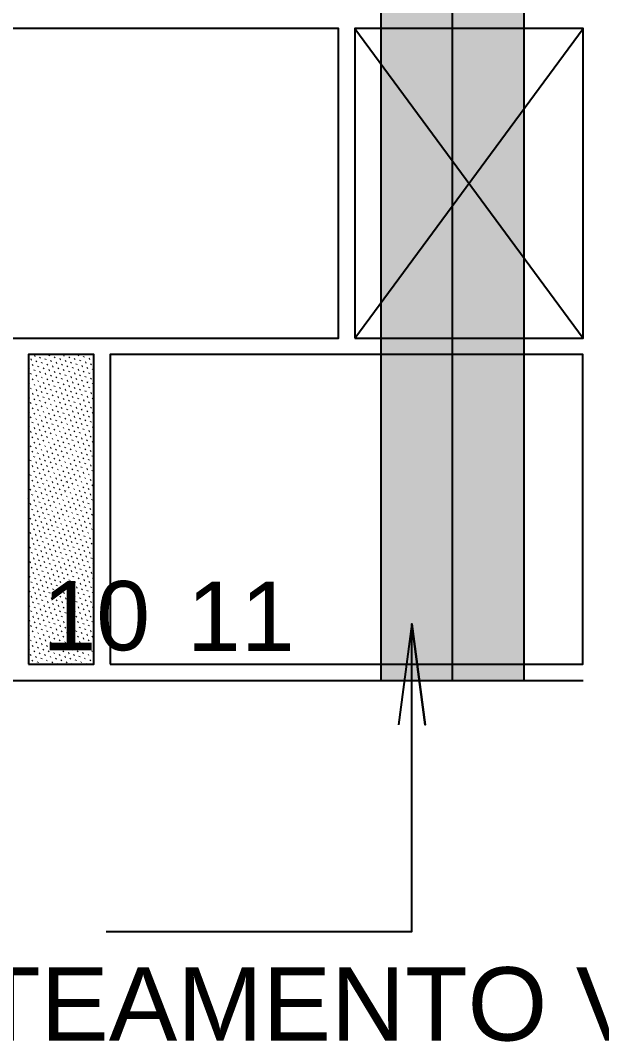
# Model space of a CAD drawing. Extents: x 0 to 119, y 0 to 84.
# Drawn here: x 76.272 to 77.697, y 62.246 to 64.752 of the extents above; entities that cross this region are included whole.
import ezdxf

# ---------------------------------------------------------------- set-up
doc = ezdxf.new("R2010")
doc.units = 0
doc.header["$MEASUREMENT"] = 0
for name, color, linetype in [('29', 9, 'CONTINUOUS'), ('32', 250, 'CONTINUOUS'), ('33', 56, 'CONTINUOUS'), ('4', 5, 'CONTINUOUS'), ('9', 8, 'CONTINUOUS')]:
    doc.layers.add(name, color=color, linetype=linetype)
doc.styles.add('TQS_ARIAL', font='arial.ttf')

msp = doc.modelspace()

# ---------------------------------------------------------------- linework, layer by layer
at = {"layer": '29', "color": 9, "linetype": 'Continuous'}
msp.add_lwpolyline([(77.15579, 74.332318), (77.15579, 63.132318), (77.50779, 63.132318), (77.50779, 74.332318), (77.15579, 74.332318)], dxfattribs=at)
for points in [[(77.15579, 74.332318), (77.15579, 63.132318), (77.50779, 63.132318)], [(77.15579, 74.332318), (77.50779, 63.132318), (77.50779, 74.332318)]]:
    msp.add_solid(points, dxfattribs=at)
at = {"layer": '32', "color": 250, "linetype": 'Continuous'}
msp.add_lwpolyline([(76.482511, 62.51607), (77.232315, 62.51607), (77.232315, 63.27138), (77.264947, 63.023519), (77.232315, 63.27138), (77.199684, 63.023519)], dxfattribs=at)
at = {"layer": '33', "color": 56, "linetype": 'Continuous'}
msp.add_line((67.091788, 63.132318), (77.651971, 63.132318), dxfattribs=at)
at = {"layer": '4', "color": 5, "linetype": 'Continuous'}
msp.add_line((77.33179, 63.132318), (77.33179, 69.532318), dxfattribs=at)
at = {"layer": '9', "color": 8, "linetype": 'Continuous'}
for p, q in [((77.09197, 64.732318), (77.65197, 63.972318)), ((77.09197, 63.972318), (77.65197, 64.732318)), ((76.29179, 63.91426), (76.29179, 63.91426)), ((76.297226, 63.919696), (76.29864, 63.92111)), ((76.306206, 63.928676), (76.30762, 63.93009)), ((76.310626, 63.915418), (76.31204, 63.916832)), ((76.319606, 63.924398), (76.32102, 63.925812)), ((76.324025, 63.91114), (76.32544, 63.912554)), ((76.333006, 63.92012), (76.33442, 63.921534)), ((76.341986, 63.9291), (76.3434, 63.930515)), ((76.346405, 63.915842), (76.347819, 63.917256)), ((76.355386, 63.924822), (76.3568, 63.926237)), ((76.359805, 63.911564), (76.361219, 63.912978)), ((76.368785, 63.920544), (76.370199, 63.921959)), ((76.377765, 63.929525), (76.37918, 63.930939)), ((76.382185, 63.916266), (76.383599, 63.917681)), ((76.391165, 63.925247), (76.392579, 63.926661)), ((76.395585, 63.911988), (76.396999, 63.913403)), ((76.404565, 63.920969), (76.405979, 63.922383)), ((76.413545, 63.929949), (76.414959, 63.931363)), ((76.417964, 63.916691), (76.419379, 63.918105)), ((76.426945, 63.925671), (76.428359, 63.927085)), ((76.431364, 63.912413), (76.432778, 63.913827)), ((76.440344, 63.921393), (76.441759, 63.922807)), ((76.449325, 63.930373), (76.450739, 63.931787)), ((76.29179, 63.896583), (76.29179, 63.896583)), ((76.292665, 63.897457), (76.294079, 63.898872)), ((76.301645, 63.906438), (76.30306, 63.907852)), ((76.306065, 63.893179), (76.307479, 63.894594)), ((76.315045, 63.90216), (76.316459, 63.903574)), ((76.319465, 63.888901), (76.320879, 63.890316)), ((76.328445, 63.897882), (76.329859, 63.899296)), ((76.337425, 63.906862), (76.338839, 63.908276)), ((76.341844, 63.893604), (76.343259, 63.895018)), ((76.350825, 63.902584), (76.352239, 63.903998)), ((76.355244, 63.889326), (76.356658, 63.89074)), ((76.364224, 63.898306), (76.365639, 63.89972)), ((76.373205, 63.907286), (76.374619, 63.9087)), ((76.377624, 63.894028), (76.379038, 63.895442)), ((76.386604, 63.903008), (76.388019, 63.904422)), ((76.391024, 63.88975), (76.392438, 63.891164)), ((76.400004, 63.89873), (76.401418, 63.900144)), ((76.408984, 63.90771), (76.410398, 63.909125)), ((76.413404, 63.894452), (76.414818, 63.895866)), ((76.422384, 63.903432), (76.423798, 63.904847)), ((76.426803, 63.890174), (76.428218, 63.891588)), ((76.435784, 63.899154), (76.437198, 63.900569)), ((76.440203, 63.885896), (76.441617, 63.88731)), ((76.442501, 63.888194), (76.442501, 63.888194)), ((76.444764, 63.908135), (76.446178, 63.909549)), ((76.447215, 63.910586), (76.447215, 63.910586)), ((76.449183, 63.894876), (76.450597, 63.896291)), ((76.29179, 63.878905), (76.29179, 63.878905)), ((76.292524, 63.861961), (76.293938, 63.863375)), ((76.297085, 63.884199), (76.298499, 63.885613)), ((76.301504, 63.870941), (76.302918, 63.872355)), ((76.310484, 63.879921), (76.311898, 63.881335)), ((76.314904, 63.866663), (76.316318, 63.868077)), ((76.323884, 63.875643), (76.325298, 63.877057)), ((76.328303, 63.862385), (76.329718, 63.863799)), ((76.332864, 63.884623), (76.334278, 63.886038)), ((76.337284, 63.871365), (76.338698, 63.872779)), ((76.346264, 63.880345), (76.347678, 63.88176)), ((76.350683, 63.867087), (76.352097, 63.868501)), ((76.359664, 63.876067), (76.361078, 63.877482)), ((76.364083, 63.862809), (76.365497, 63.864223)), ((76.368644, 63.885048), (76.370058, 63.886462)), ((76.373063, 63.871789), (76.374477, 63.873204)), ((76.382043, 63.88077), (76.383458, 63.882184)), ((76.386463, 63.867511), (76.387877, 63.868926)), ((76.395443, 63.876492), (76.396857, 63.877906)), ((76.399863, 63.863233), (76.401277, 63.864648)), ((76.404423, 63.885472), (76.405838, 63.886886)), ((76.408843, 63.872214), (76.410257, 63.873628)), ((76.417823, 63.881194), (76.419237, 63.882608)), ((76.422242, 63.867936), (76.423657, 63.86935)), ((76.431223, 63.876916), (76.432637, 63.87833)), ((76.435642, 63.863658), (76.437056, 63.865072)), ((76.437787, 63.865802), (76.437787, 63.865802)), ((76.444622, 63.872638), (76.446037, 63.874052)), ((76.29179, 63.861227), (76.29179, 63.861227)), ((76.29179, 63.84355), (76.29179, 63.84355)), ((76.296943, 63.848702), (76.298357, 63.850117)), ((76.305923, 63.857683), (76.307338, 63.859097)), ((76.310343, 63.844424), (76.311757, 63.845839)), ((76.319323, 63.853405), (76.320737, 63.854819)), ((76.323743, 63.840146), (76.325157, 63.841561)), ((76.332723, 63.849127), (76.334137, 63.850541)), ((76.337142, 63.835868), (76.338556, 63.837283)), ((76.341703, 63.858107), (76.343117, 63.859521)), ((76.346122, 63.844849), (76.347537, 63.846263)), ((76.355103, 63.853829), (76.356517, 63.855243)), ((76.359522, 63.840571), (76.360936, 63.841985)), ((76.368502, 63.849551), (76.369917, 63.850965)), ((76.372922, 63.836293), (76.374336, 63.837707)), ((76.377483, 63.858531), (76.378897, 63.859945)), ((76.381902, 63.845273), (76.383316, 63.846687)), ((76.390882, 63.854253), (76.392297, 63.855667)), ((76.395302, 63.840995), (76.396716, 63.842409)), ((76.404282, 63.849975), (76.405696, 63.851389)), ((76.408701, 63.836717), (76.410116, 63.838131)), ((76.413262, 63.858955), (76.414676, 63.86037)), ((76.417682, 63.845697), (76.419096, 63.847111)), ((76.426662, 63.854677), (76.428076, 63.856092)), ((76.431081, 63.841419), (76.432496, 63.842833)), ((76.433073, 63.843411), (76.433073, 63.843411)), ((76.440062, 63.850399), (76.441476, 63.851814)), ((76.444481, 63.837141), (76.445895, 63.838555)), ((76.449042, 63.85938), (76.450456, 63.860794)), ((76.29179, 63.825872), (76.29179, 63.825872)), ((76.292382, 63.826464), (76.293797, 63.827878)), ((76.296802, 63.813206), (76.298216, 63.81462)), ((76.301363, 63.835444), (76.302777, 63.836858)), ((76.305782, 63.822186), (76.307196, 63.8236)), ((76.314762, 63.831166), (76.316176, 63.83258)), ((76.319182, 63.817908), (76.320596, 63.819322)), ((76.328162, 63.826888), (76.329576, 63.828302)), ((76.332581, 63.81363), (76.333996, 63.815044)), ((76.341562, 63.82261), (76.342976, 63.824024)), ((76.350542, 63.83159), (76.351956, 63.833005)), ((76.354961, 63.818332), (76.356375, 63.819746)), ((76.363942, 63.827312), (76.365356, 63.828727)), ((76.368361, 63.814054), (76.369775, 63.815468)), ((76.377341, 63.823034), (76.378755, 63.824449)), ((76.386321, 63.832015), (76.387736, 63.833429)), ((76.390741, 63.818756), (76.392155, 63.820171)), ((76.399721, 63.827737), (76.401135, 63.829151)), ((76.404141, 63.814478), (76.405555, 63.815893)), ((76.413121, 63.823459), (76.414535, 63.824873)), ((76.422101, 63.832439), (76.423515, 63.833853)), ((76.42652, 63.819181), (76.427935, 63.820595)), ((76.428359, 63.821019), (76.428359, 63.821019)), ((76.435501, 63.828161), (76.436915, 63.829575)), ((76.43992, 63.814903), (76.441334, 63.816317)), ((76.4489, 63.823883), (76.450315, 63.825297)), ((76.29179, 63.808194), (76.29179, 63.808194)), ((76.29179, 63.790517), (76.29179, 63.790517)), ((76.292241, 63.790967), (76.293655, 63.792381)), ((76.301221, 63.799947), (76.302635, 63.801361)), ((76.305641, 63.786689), (76.307055, 63.788103)), ((76.310201, 63.808928), (76.311616, 63.810342)), ((76.314621, 63.795669), (76.316035, 63.797084)), ((76.323601, 63.80465), (76.325015, 63.806064)), ((76.328021, 63.791391), (76.329435, 63.792806)), ((76.337001, 63.800372), (76.338415, 63.801786)), ((76.34142, 63.787113), (76.342834, 63.788528)), ((76.345981, 63.809352), (76.347395, 63.810766)), ((76.3504, 63.796094), (76.351815, 63.797508)), ((76.359381, 63.805074), (76.360795, 63.806488)), ((76.3638, 63.791816), (76.365214, 63.79323)), ((76.37278, 63.800796), (76.374195, 63.80221)), ((76.3772, 63.787538), (76.378614, 63.788952)), ((76.381761, 63.809776), (76.383175, 63.81119)), ((76.38618, 63.796518), (76.387594, 63.797932)), ((76.39516, 63.805498), (76.396575, 63.806912)), ((76.39958, 63.79224), (76.400994, 63.793654)), ((76.40856, 63.80122), (76.409974, 63.802634)), ((76.412979, 63.787962), (76.414394, 63.789376)), ((76.41754, 63.8102), (76.418954, 63.811615)), ((76.42196, 63.796942), (76.423374, 63.798356)), ((76.423645, 63.798627), (76.423645, 63.798627)), ((76.43094, 63.805922), (76.432354, 63.807337)), ((76.435359, 63.792664), (76.436774, 63.794078)), ((76.44434, 63.801644), (76.445754, 63.803059)), ((76.448759, 63.788386), (76.450173, 63.7898)), ((76.29179, 63.772839), (76.29179, 63.772839)), ((76.29666, 63.777709), (76.298075, 63.779123)), ((76.30108, 63.764451), (76.302494, 63.765865)), ((76.31006, 63.773431), (76.311474, 63.774845)), ((76.31904, 63.782411), (76.320454, 63.783825)), ((76.32346, 63.769153), (76.324874, 63.770567)), ((76.33244, 63.778133), (76.333854, 63.779547)), ((76.336859, 63.764875), (76.338274, 63.766289)), ((76.34584, 63.773855), (76.347254, 63.775269)), ((76.350259, 63.760597), (76.351673, 63.762011)), ((76.35482, 63.782835), (76.356234, 63.78425)), ((76.359239, 63.769577), (76.360653, 63.770991)), ((76.36822, 63.778557), (76.369634, 63.779972)), ((76.372639, 63.765299), (76.374053, 63.766713)), ((76.381619, 63.774279), (76.383033, 63.775694)), ((76.386039, 63.761021), (76.387453, 63.762435)), ((76.390599, 63.78326), (76.392014, 63.784674)), ((76.395019, 63.770001), (76.396433, 63.771416)), ((76.403999, 63.778982), (76.405413, 63.780396)), ((76.408419, 63.765723), (76.409833, 63.767138)), ((76.417399, 63.774704), (76.418813, 63.776118)), ((76.418931, 63.776236), (76.418931, 63.776236)), ((76.421818, 63.761445), (76.423232, 63.76286)), ((76.426379, 63.783684), (76.427793, 63.785098)), ((76.430798, 63.770426), (76.432213, 63.77184)), ((76.439779, 63.779406), (76.441193, 63.78082)), ((76.444198, 63.766148), (76.445612, 63.767562)), ((76.29179, 63.755161), (76.29179, 63.755161)), ((76.29179, 63.737484), (76.29179, 63.737484)), ((76.292099, 63.75547), (76.293514, 63.756884)), ((76.296519, 63.742212), (76.297933, 63.743626)), ((76.305499, 63.751192), (76.306913, 63.752606)), ((76.309919, 63.737934), (76.311333, 63.739348)), ((76.314479, 63.760173), (76.315894, 63.761587)), ((76.318899, 63.746914), (76.320313, 63.748328)), ((76.327879, 63.755895), (76.329293, 63.757309)), ((76.332299, 63.742636), (76.333713, 63.74405)), ((76.341279, 63.751617), (76.342693, 63.753031)), ((76.345698, 63.738358), (76.347112, 63.739772)), ((76.354678, 63.747339), (76.356093, 63.748753)), ((76.363659, 63.756319), (76.365073, 63.757733)), ((76.368078, 63.743061), (76.369492, 63.744475)), ((76.377058, 63.752041), (76.378473, 63.753455)), ((76.381478, 63.738783), (76.382892, 63.740197)), ((76.390458, 63.747763), (76.391872, 63.749177)), ((76.399438, 63.756743), (76.400853, 63.758157)), ((76.403858, 63.743485), (76.405272, 63.744899)), ((76.412838, 63.752465), (76.414217, 63.753844)), ((76.414217, 63.753844), (76.414252, 63.753879)), ((76.417257, 63.739207), (76.418672, 63.740621)), ((76.426238, 63.748187), (76.427652, 63.749601)), ((76.435218, 63.757167), (76.436632, 63.758582)), ((76.439637, 63.743909), (76.441052, 63.745323)), ((76.448618, 63.752889), (76.450032, 63.754304)), ((76.29179, 63.719806), (76.29179, 63.719806)), ((76.291958, 63.719974), (76.293372, 63.721388)), ((76.300938, 63.728954), (76.302353, 63.730368)), ((76.305358, 63.715696), (76.306772, 63.71711)), ((76.314338, 63.724676), (76.315752, 63.72609)), ((76.318757, 63.711418), (76.320172, 63.712832)), ((76.323318, 63.733656), (76.324732, 63.73507)), ((76.327738, 63.720398), (76.329152, 63.721812)), ((76.336718, 63.729378), (76.338132, 63.730792)), ((76.341137, 63.71612), (76.342552, 63.717534)), ((76.350118, 63.7251), (76.351532, 63.726514)), ((76.354537, 63.711842), (76.355951, 63.713256)), ((76.359098, 63.73408), (76.360512, 63.735495)), ((76.363517, 63.720822), (76.364931, 63.722236)), ((76.372498, 63.729802), (76.373912, 63.731217)), ((76.376917, 63.716544), (76.378331, 63.717958)), ((76.385897, 63.725524), (76.387311, 63.726939)), ((76.390317, 63.712266), (76.391731, 63.71368)), ((76.394877, 63.734505), (76.396292, 63.735919)), ((76.399297, 63.721246), (76.400711, 63.722661)), ((76.408277, 63.730227), (76.409503, 63.731452)), ((76.409503, 63.731452), (76.409691, 63.731641)), ((76.412697, 63.716968), (76.414111, 63.718383)), ((76.421677, 63.725949), (76.423091, 63.727363)), ((76.426096, 63.71269), (76.42751, 63.714105)), ((76.430657, 63.734929), (76.432071, 63.736343)), ((76.435076, 63.721671), (76.436491, 63.723085)), ((76.444057, 63.730651), (76.445471, 63.732065)), ((76.448476, 63.717393), (76.44989, 63.718807)), ((76.29179, 63.702128), (76.29179, 63.702128)), ((76.296377, 63.706715), (76.297792, 63.708129)), ((76.300797, 63.693457), (76.302211, 63.694871)), ((76.309777, 63.702437), (76.311191, 63.703851)), ((76.314197, 63.689179), (76.315611, 63.690593)), ((76.323177, 63.698159), (76.324591, 63.699573)), ((76.332157, 63.70714), (76.333571, 63.708554)), ((76.336576, 63.693881), (76.337991, 63.695295)), ((76.345557, 63.702862), (76.346971, 63.704276)), ((76.349976, 63.689603), (76.35139, 63.691017)), ((76.358956, 63.698584), (76.360371, 63.699998)), ((76.363376, 63.685325), (76.36479, 63.686739)), ((76.367937, 63.707564), (76.369351, 63.708978)), ((76.372356, 63.694306), (76.37377, 63.69572)), ((76.381336, 63.703286), (76.382751, 63.7047)), ((76.385756, 63.690028), (76.38717, 63.691442)), ((76.394736, 63.699008), (76.39615, 63.700422)), ((76.399155, 63.68575), (76.400075, 63.686669)), ((76.400075, 63.686669), (76.40057, 63.687164)), ((76.403716, 63.707988), (76.404789, 63.70906)), ((76.404789, 63.70906), (76.405131, 63.709402)), ((76.408136, 63.69473), (76.40955, 63.696144)), ((76.417116, 63.70371), (76.41853, 63.705124)), ((76.421535, 63.690452), (76.42295, 63.691866)), ((76.430516, 63.699432), (76.43193, 63.700846)), ((76.434935, 63.686174), (76.436349, 63.687588)), ((76.439496, 63.708412), (76.44091, 63.709827)), ((76.443915, 63.695154), (76.44533, 63.696568)), ((76.29179, 63.684451), (76.29179, 63.684451)), ((76.29179, 63.666773), (76.29179, 63.666773)), ((76.291817, 63.684477), (76.293231, 63.685891)), ((76.296236, 63.671218), (76.29765, 63.672633)), ((76.305216, 63.680199), (76.306631, 63.681613)), ((76.309636, 63.66694), (76.31105, 63.668355)), ((76.318616, 63.675921), (76.32003, 63.677335)), ((76.323035, 63.662663), (76.32445, 63.664077)), ((76.327596, 63.684901), (76.32901, 63.686315)), ((76.332016, 63.671643), (76.33343, 63.673057)), ((76.340996, 63.680623), (76.34241, 63.682037)), ((76.345415, 63.667365), (76.34683, 63.668779)), ((76.354396, 63.676345), (76.35581, 63.677759)), ((76.358815, 63.663087), (76.360229, 63.664501)), ((76.367795, 63.672067), (76.369209, 63.673481)), ((76.376776, 63.681047), (76.37819, 63.682461)), ((76.381195, 63.667789), (76.382609, 63.669203)), ((76.390175, 63.676769), (76.391589, 63.678183)), ((76.394595, 63.663511), (76.395361, 63.664277)), ((76.395361, 63.664277), (76.396009, 63.664925)), ((76.403575, 63.672491), (76.404989, 63.673906)), ((76.412555, 63.681472), (76.413969, 63.682886)), ((76.416975, 63.668213), (76.418389, 63.669628)), ((76.425955, 63.677194), (76.427369, 63.678608)), ((76.430374, 63.663935), (76.431788, 63.66535)), ((76.439354, 63.672916), (76.440769, 63.67433)), ((76.448335, 63.681896), (76.449749, 63.68331)), ((76.29179, 63.649095), (76.293089, 63.650394)), ((76.296095, 63.635722), (76.297509, 63.637136)), ((76.300655, 63.65796), (76.30207, 63.659374)), ((76.305075, 63.644702), (76.306489, 63.646116)), ((76.314055, 63.653682), (76.315469, 63.655096)), ((76.318475, 63.640424), (76.319889, 63.641838)), ((76.327455, 63.649404), (76.328869, 63.650818)), ((76.331874, 63.636146), (76.333288, 63.63756)), ((76.336435, 63.658385), (76.337849, 63.659799)), ((76.340854, 63.645126), (76.342269, 63.64654)), ((76.349835, 63.654107), (76.351249, 63.655521)), ((76.354254, 63.640848), (76.355668, 63.642262)), ((76.363234, 63.649829), (76.364649, 63.651243)), ((76.367654, 63.63657), (76.369068, 63.637984)), ((76.372215, 63.658809), (76.373629, 63.660223)), ((76.376634, 63.645551), (76.378048, 63.646965)), ((76.385614, 63.654531), (76.387029, 63.655945)), ((76.390034, 63.641273), (76.390647, 63.641885)), ((76.390647, 63.641885), (76.391448, 63.642687)), ((76.399014, 63.650253), (76.400428, 63.651667)), ((76.403433, 63.636995), (76.404848, 63.638409)), ((76.407994, 63.659233), (76.409408, 63.660647)), ((76.412414, 63.645975), (76.413828, 63.647389)), ((76.421394, 63.654955), (76.422808, 63.656369)), ((76.425813, 63.641697), (76.427228, 63.643111)), ((76.434794, 63.650677), (76.436208, 63.652091)), ((76.439213, 63.637419), (76.440627, 63.638833)), ((76.443774, 63.659657), (76.445188, 63.661072)), ((76.448193, 63.646399), (76.449608, 63.647813)), ((76.29179, 63.631418), (76.29179, 63.631418)), ((76.29179, 63.61374), (76.292948, 63.614897)), ((76.300514, 63.622463), (76.301928, 63.623878)), ((76.309494, 63.631444), (76.310909, 63.632858)), ((76.313914, 63.618185), (76.315328, 63.6196)), ((76.322894, 63.627166), (76.324308, 63.62858)), ((76.327313, 63.613907), (76.328728, 63.615322)), ((76.336294, 63.622888), (76.337708, 63.624302)), ((76.345274, 63.631868), (76.346688, 63.633282)), ((76.349693, 63.61861), (76.351108, 63.620024)), ((76.358674, 63.62759), (76.360088, 63.629004)), ((76.363093, 63.614332), (76.364507, 63.615746)), ((76.372073, 63.623312), (76.373487, 63.624726)), ((76.376493, 63.610054), (76.377907, 63.611468)), ((76.381054, 63.632292), (76.382468, 63.633706)), ((76.385473, 63.619034), (76.385933, 63.619494)), ((76.385933, 63.619494), (76.386887, 63.620448)), ((76.394453, 63.628014), (76.395867, 63.629428)), ((76.398873, 63.614756), (76.400287, 63.61617)), ((76.407853, 63.623736), (76.409267, 63.62515)), ((76.412272, 63.610478), (76.413686, 63.611892)), ((76.416833, 63.632717), (76.418247, 63.634131)), ((76.421253, 63.619458), (76.422667, 63.620872)), ((76.430233, 63.628439), (76.431647, 63.629853)), ((76.434652, 63.61518), (76.436066, 63.616594)), ((76.443632, 63.624161), (76.445047, 63.625575)), ((76.44791, 63.610761), (76.449325, 63.612175)), ((76.29179, 63.596062), (76.29179, 63.596062)), ((76.295953, 63.600225), (76.297367, 63.601639)), ((76.300373, 63.586967), (76.301787, 63.588381)), ((76.304933, 63.609205), (76.306348, 63.610619)), ((76.309353, 63.595947), (76.310767, 63.597361)), ((76.318333, 63.604927), (76.319747, 63.606341)), ((76.322753, 63.591669), (76.324167, 63.593083)), ((76.331733, 63.600649), (76.333147, 63.602063)), ((76.336152, 63.587391), (76.337566, 63.588805)), ((76.340713, 63.609629), (76.342127, 63.611044)), ((76.345132, 63.596371), (76.346547, 63.597785)), ((76.354113, 63.605351), (76.355527, 63.606766)), ((76.358532, 63.592093), (76.359946, 63.593507)), ((76.367512, 63.601074), (76.368927, 63.602488)), ((76.371932, 63.587815), (76.373346, 63.589229)), ((76.380912, 63.596796), (76.381219, 63.597102)), ((76.381219, 63.597102), (76.382326, 63.59821)), ((76.389892, 63.605776), (76.391307, 63.60719)), ((76.394312, 63.592518), (76.395726, 63.593932)), ((76.403292, 63.601498), (76.404706, 63.602912)), ((76.407711, 63.58824), (76.409126, 63.589654)), ((76.416692, 63.59722), (76.418106, 63.598634)), ((76.425672, 63.6062), (76.427086, 63.607614)), ((76.42995, 63.5928), (76.431364, 63.594215)), ((76.43893, 63.601781), (76.440344, 63.603195)), ((76.443208, 63.588381), (76.444622, 63.589795)), ((76.29179, 63.578385), (76.292807, 63.579401)), ((76.295812, 63.564728), (76.297226, 63.566142)), ((76.304792, 63.573708), (76.306206, 63.575123)), ((76.309211, 63.56045), (76.310626, 63.561864)), ((76.313772, 63.582689), (76.315187, 63.584103)), ((76.318192, 63.56943), (76.319606, 63.570845)), ((76.327172, 63.578411), (76.328586, 63.579825)), ((76.331591, 63.565152), (76.333006, 63.566567)), ((76.340572, 63.574133), (76.341986, 63.575547)), ((76.344991, 63.560874), (76.346405, 63.562289)), ((76.349552, 63.583113), (76.350966, 63.584527)), ((76.353971, 63.569855), (76.355386, 63.571269)), ((76.362952, 63.578835), (76.364366, 63.580249)), ((76.367371, 63.565577), (76.368785, 63.566991)), ((76.376351, 63.574557), (76.376504, 63.57471)), ((76.376504, 63.57471), (76.377765, 63.575971)), ((76.380771, 63.561299), (76.382185, 63.562713)), ((76.385332, 63.583537), (76.386746, 63.584951)), ((76.389751, 63.570279), (76.391165, 63.571693)), ((76.398731, 63.579259), (76.400145, 63.580673)), ((76.403009, 63.56586), (76.404423, 63.567274)), ((76.411989, 63.57484), (76.413404, 63.576254)), ((76.416267, 63.56144), (76.417682, 63.562854)), ((76.42097, 63.58382), (76.422384, 63.585234)), ((76.425248, 63.57042), (76.426662, 63.571835)), ((76.434228, 63.579401), (76.435642, 63.580815)), ((76.438506, 63.566001), (76.43992, 63.567415)), ((76.447486, 63.574981), (76.4489, 63.576395)), ((76.451764, 63.561582), (76.45179, 63.561608)), ((76.29179, 63.560707), (76.29179, 63.560707)), ((76.29179, 63.543029), (76.292665, 63.543904)), ((76.300231, 63.55147), (76.301645, 63.552884)), ((76.304651, 63.538212), (76.306065, 63.539626)), ((76.313631, 63.547192), (76.315045, 63.548606)), ((76.322611, 63.556172), (76.324025, 63.557586)), ((76.327031, 63.542914), (76.328445, 63.544328)), ((76.336011, 63.551894), (76.337425, 63.553308)), ((76.34043, 63.538636), (76.341844, 63.54005)), ((76.34941, 63.547616), (76.350825, 63.54903)), ((76.358391, 63.556596), (76.359805, 63.558011)), ((76.36281, 63.543338), (76.364224, 63.544752)), ((76.37179, 63.552318), (76.373205, 63.553733)), ((76.37179, 63.552318), (76.37179, 63.552318)), ((76.376068, 63.538919), (76.377483, 63.540333)), ((76.385049, 63.547899), (76.386463, 63.549313)), ((76.394029, 63.556879), (76.395443, 63.558294)), ((76.398307, 63.54348), (76.399721, 63.544894)), ((76.407287, 63.55246), (76.408701, 63.553874)), ((76.411565, 63.53906), (76.412979, 63.540474)), ((76.420545, 63.54804), (76.42196, 63.549455)), ((76.429526, 63.557021), (76.43094, 63.558435)), ((76.433804, 63.543621), (76.435218, 63.545035)), ((76.442784, 63.552601), (76.444198, 63.554016)), ((76.447062, 63.539202), (76.448476, 63.540616)), ((76.29179, 63.525351), (76.29179, 63.525351)), ((76.29567, 63.529231), (76.297085, 63.530646)), ((76.30009, 63.515973), (76.301504, 63.517387)), ((76.30907, 63.524953), (76.310484, 63.526368)), ((76.313489, 63.511695), (76.314904, 63.513109)), ((76.31805, 63.533934), (76.319465, 63.535348)), ((76.32247, 63.520675), (76.323884, 63.52209)), ((76.33145, 63.529656), (76.332864, 63.53107)), ((76.335869, 63.516397), (76.337284, 63.517812)), ((76.34485, 63.525378), (76.346264, 63.526792)), ((76.349128, 63.511978), (76.350542, 63.513392)), ((76.35383, 63.534358), (76.355244, 63.535772)), ((76.358108, 63.520958), (76.359522, 63.522373)), ((76.367076, 63.529927), (76.367076, 63.529927)), ((76.367088, 63.529939), (76.368502, 63.531353)), ((76.371366, 63.516539), (76.37278, 63.517953)), ((76.380346, 63.525519), (76.381761, 63.526933)), ((76.384624, 63.512119), (76.386039, 63.513534)), ((76.389327, 63.534499), (76.390741, 63.535914)), ((76.393605, 63.5211), (76.395019, 63.522514)), ((76.402585, 63.53008), (76.403999, 63.531494)), ((76.406863, 63.51668), (76.408277, 63.518095)), ((76.415843, 63.525661), (76.417257, 63.527075)), ((76.420121, 63.512261), (76.421535, 63.513675)), ((76.424823, 63.534641), (76.426238, 63.536055)), ((76.429101, 63.521241), (76.430516, 63.522655)), ((76.438082, 63.530221), (76.439496, 63.531636)), ((76.44236, 63.516822), (76.443774, 63.518236)), ((76.45134, 63.525802), (76.45179, 63.526252)), ((76.29179, 63.507674), (76.292524, 63.508407)), ((76.29179, 63.489996), (76.29179, 63.489996)), ((76.295529, 63.493735), (76.296943, 63.495149)), ((76.304509, 63.502715), (76.305923, 63.504129)), ((76.308929, 63.489457), (76.310343, 63.490871)), ((76.317909, 63.498437), (76.319323, 63.499851)), ((76.322187, 63.485037), (76.323601, 63.486451)), ((76.326889, 63.507417), (76.328303, 63.508831)), ((76.331167, 63.494018), (76.332581, 63.495432)), ((76.340147, 63.502998), (76.341562, 63.504412)), ((76.344425, 63.489598), (76.34584, 63.491012)), ((76.353406, 63.498578), (76.35482, 63.499993)), ((76.357684, 63.485179), (76.359098, 63.486593)), ((76.362362, 63.507535), (76.362362, 63.507535)), ((76.362386, 63.507559), (76.3638, 63.508973)), ((76.366664, 63.494159), (76.368078, 63.495573)), ((76.375644, 63.503139), (76.377058, 63.504553)), ((76.379922, 63.48974), (76.381336, 63.491154)), ((76.388902, 63.49872), (76.390317, 63.500134)), ((76.39318, 63.48532), (76.394595, 63.486734)), ((76.397883, 63.5077), (76.399297, 63.509114)), ((76.402161, 63.4943), (76.403575, 63.495715)), ((76.411141, 63.503281), (76.412555, 63.504695)), ((76.415419, 63.489881), (76.416833, 63.491295)), ((76.424399, 63.498861), (76.425813, 63.500275)), ((76.428677, 63.485462), (76.430091, 63.486876)), ((76.433379, 63.507841), (76.434794, 63.509256)), ((76.437657, 63.494442), (76.439072, 63.495856)), ((76.446638, 63.503422), (76.448052, 63.504836)), ((76.450916, 63.490022), (76.45179, 63.490897)), ((76.29179, 63.472318), (76.292382, 63.47291)), ((76.299948, 63.480476), (76.301363, 63.481891)), ((76.304226, 63.467077), (76.305641, 63.468491)), ((76.313207, 63.476057), (76.314621, 63.477471)), ((76.317485, 63.462657), (76.318899, 63.464072)), ((76.326465, 63.471638), (76.327879, 63.473052)), ((76.335445, 63.480618), (76.336859, 63.482032)), ((76.339723, 63.467218), (76.341137, 63.468632)), ((76.348703, 63.476198), (76.350118, 63.477613)), ((76.352934, 63.462752), (76.352934, 63.462752)), ((76.352981, 63.462799), (76.354396, 63.464213)), ((76.357648, 63.485143), (76.357648, 63.485143)), ((76.361962, 63.471779), (76.363376, 63.473193)), ((76.370942, 63.480759), (76.372356, 63.482173)), ((76.37522, 63.46736), (76.376634, 63.468774)), ((76.3842, 63.47634), (76.385614, 63.477754)), ((76.388478, 63.46294), (76.389892, 63.464354)), ((76.397458, 63.47192), (76.398873, 63.473335)), ((76.406439, 63.480901), (76.407853, 63.482315)), ((76.410717, 63.467501), (76.412131, 63.468915)), ((76.419697, 63.476481), (76.421111, 63.477896)), ((76.423975, 63.463082), (76.425389, 63.464496)), ((76.432955, 63.472062), (76.434369, 63.473476)), ((76.441935, 63.481042), (76.44335, 63.482456)), ((76.446213, 63.467642), (76.447628, 63.469057)), ((76.29179, 63.454641), (76.29179, 63.454641)), ((76.29179, 63.436963), (76.291958, 63.437131)), ((76.295246, 63.458097), (76.29666, 63.459511)), ((76.299524, 63.444697), (76.300938, 63.446111)), ((76.308504, 63.453677), (76.309919, 63.455091)), ((76.312782, 63.440277), (76.314197, 63.441692)), ((76.321763, 63.449258), (76.323177, 63.450672)), ((76.326041, 63.435858), (76.327455, 63.437272)), ((76.330743, 63.458238), (76.332157, 63.459652)), ((76.335021, 63.444838), (76.336435, 63.446252)), ((76.344001, 63.453819), (76.345415, 63.455233)), ((76.34822, 63.44036), (76.34822, 63.44036)), ((76.348279, 63.440419), (76.349693, 63.441833)), ((76.357259, 63.449399), (76.358674, 63.450813)), ((76.361537, 63.435999), (76.362952, 63.437414)), ((76.36624, 63.458379), (76.367654, 63.459794)), ((76.370518, 63.44498), (76.371932, 63.446394)), ((76.379498, 63.45396), (76.380912, 63.455374)), ((76.383776, 63.44056), (76.38519, 63.441974)), ((76.392756, 63.449541), (76.39417, 63.450955)), ((76.397034, 63.436141), (76.398448, 63.437555)), ((76.401736, 63.458521), (76.403151, 63.459935)), ((76.406014, 63.445121), (76.407429, 63.446535)), ((76.414995, 63.454101), (76.416409, 63.455516)), ((76.419273, 63.440702), (76.420687, 63.442116)), ((76.428253, 63.449682), (76.429667, 63.451096)), ((76.432531, 63.436282), (76.433945, 63.437696)), ((76.437233, 63.458662), (76.438647, 63.460076)), ((76.441511, 63.445263), (76.442925, 63.446677)), ((76.450491, 63.454243), (76.45179, 63.455542)), ((76.29179, 63.419285), (76.29179, 63.419285)), ((76.294822, 63.422317), (76.296236, 63.423731)), ((76.303802, 63.431297), (76.305216, 63.432711)), ((76.30808, 63.417897), (76.309494, 63.419312)), ((76.31706, 63.426878), (76.318475, 63.428292)), ((76.321338, 63.413478), (76.322753, 63.414892)), ((76.330319, 63.422458), (76.331733, 63.423873)), ((76.339299, 63.431439), (76.340713, 63.432853)), ((76.343506, 63.417968), (76.343506, 63.417968)), ((76.343577, 63.418039), (76.344991, 63.419453)), ((76.352557, 63.427019), (76.353971, 63.428433)), ((76.356835, 63.413619), (76.358249, 63.415034)), ((76.365815, 63.4226), (76.36723, 63.424014)), ((76.374796, 63.43158), (76.37621, 63.432994)), ((76.379074, 63.41818), (76.380488, 63.419595)), ((76.388054, 63.427161), (76.389468, 63.428575)), ((76.392332, 63.413761), (76.393746, 63.415175)), ((76.401312, 63.422741), (76.402726, 63.424155)), ((76.410292, 63.431721), (76.411707, 63.433136)), ((76.41457, 63.418322), (76.415985, 63.419736)), ((76.423551, 63.427302), (76.424965, 63.428716)), ((76.427829, 63.413902), (76.429243, 63.415317)), ((76.436809, 63.422883), (76.438223, 63.424297)), ((76.441087, 63.409483), (76.442501, 63.410897)), ((76.445789, 63.431863), (76.447203, 63.433277)), ((76.450067, 63.418463), (76.451481, 63.419877)), ((76.29179, 63.401608), (76.29179, 63.401608)), ((76.294398, 63.386537), (76.295812, 63.387952)), ((76.2991, 63.408917), (76.300514, 63.410331)), ((76.303378, 63.395518), (76.304792, 63.396932)), ((76.312358, 63.404498), (76.313772, 63.405912)), ((76.316636, 63.391098), (76.31805, 63.392512)), ((76.325616, 63.400078), (76.327031, 63.401493)), ((76.329894, 63.386679), (76.331309, 63.388093)), ((76.334597, 63.409059), (76.336011, 63.410473)), ((76.338792, 63.395576), (76.338792, 63.395576)), ((76.338875, 63.395659), (76.340289, 63.397073)), ((76.347855, 63.404639), (76.349269, 63.406053)), ((76.352133, 63.39124), (76.353547, 63.392654)), ((76.361113, 63.40022), (76.362527, 63.401634)), ((76.365391, 63.38682), (76.366805, 63.388234)), ((76.370093, 63.4092), (76.371508, 63.410614)), ((76.374371, 63.3958), (76.375786, 63.397215)), ((76.383352, 63.404781), (76.384766, 63.406195)), ((76.38763, 63.391381), (76.389044, 63.392795)), ((76.39661, 63.400361), (76.398024, 63.401775)), ((76.400888, 63.386962), (76.402302, 63.388376)), ((76.40559, 63.409341), (76.407004, 63.410756)), ((76.409868, 63.395942), (76.411282, 63.397356)), ((76.418848, 63.404922), (76.420263, 63.406336)), ((76.423126, 63.391522), (76.424541, 63.392937)), ((76.432107, 63.400503), (76.433521, 63.401917)), ((76.436385, 63.387103), (76.437799, 63.388517)), ((76.445365, 63.396083), (76.446779, 63.397497)), ((76.29179, 63.38393), (76.29179, 63.38393)), ((76.29179, 63.366252), (76.29179, 63.366252)), ((76.298676, 63.373138), (76.30009, 63.374552)), ((76.302954, 63.359738), (76.304368, 63.361152)), ((76.307656, 63.382118), (76.30907, 63.383532)), ((76.311934, 63.368718), (76.313348, 63.370132)), ((76.320914, 63.377698), (76.322328, 63.379113)), ((76.325192, 63.364299), (76.326606, 63.365713)), ((76.334078, 63.373185), (76.334078, 63.373185)), ((76.334172, 63.373279), (76.335587, 63.374693)), ((76.33845, 63.359879), (76.339865, 63.361294)), ((76.343153, 63.382259), (76.344567, 63.383674)), ((76.347431, 63.36886), (76.348845, 63.370274)), ((76.356411, 63.37784), (76.357825, 63.379254)), ((76.360689, 63.36444), (76.362103, 63.365854)), ((76.369669, 63.37342), (76.371083, 63.374835)), ((76.373947, 63.360021), (76.375361, 63.361435)), ((76.378649, 63.382401), (76.380064, 63.383815)), ((76.382927, 63.369001), (76.384342, 63.370415)), ((76.391908, 63.377981), (76.393322, 63.379396)), ((76.396186, 63.364582), (76.3976, 63.365996)), ((76.405166, 63.373562), (76.40658, 63.374976)), ((76.409444, 63.360162), (76.410858, 63.361576)), ((76.414146, 63.382542), (76.41556, 63.383956)), ((76.418424, 63.369142), (76.419838, 63.370557)), ((76.427404, 63.378123), (76.428819, 63.379537)), ((76.431682, 63.364723), (76.433097, 63.366137)), ((76.440663, 63.373703), (76.442077, 63.375118)), ((76.444941, 63.360304), (76.446355, 63.361718)), ((76.449643, 63.382684), (76.451057, 63.384098)), ((76.29179, 63.348575), (76.29179, 63.348575)), ((76.293973, 63.350758), (76.295388, 63.352172)), ((76.298251, 63.337358), (76.299666, 63.338772)), ((76.307232, 63.346338), (76.308646, 63.347752)), ((76.316212, 63.355319), (76.317626, 63.356733)), ((76.32049, 63.341919), (76.321904, 63.343333)), ((76.329364, 63.350793), (76.329364, 63.350793)), ((76.32947, 63.350899), (76.330884, 63.352313)), ((76.333748, 63.337499), (76.335162, 63.338914)), ((76.342728, 63.34648), (76.344143, 63.347894)), ((76.351709, 63.35546), (76.353123, 63.356874)), ((76.355987, 63.34206), (76.357401, 63.343475)), ((76.364967, 63.351041), (76.366381, 63.352455)), ((76.369245, 63.337641), (76.370659, 63.339055)), ((76.378225, 63.346621), (76.379639, 63.348035)), ((76.387205, 63.355601), (76.38862, 63.357016)), ((76.391483, 63.342202), (76.392898, 63.343616)), ((76.400464, 63.351182), (76.401878, 63.352596)), ((76.404742, 63.337782), (76.406156, 63.339197)), ((76.413722, 63.346763), (76.415136, 63.348177)), ((76.422702, 63.355743), (76.424116, 63.357157)), ((76.42698, 63.342343), (76.428394, 63.343757)), ((76.43596, 63.351323), (76.437375, 63.352738)), ((76.440238, 63.337924), (76.441653, 63.339338)), ((76.449219, 63.346904), (76.450633, 63.348318)), ((76.29179, 63.330897), (76.29179, 63.330897)), ((76.29179, 63.313219), (76.29179, 63.313219)), ((76.293549, 63.314978), (76.294963, 63.316392)), ((76.302529, 63.323958), (76.303944, 63.325373)), ((76.306807, 63.310559), (76.308222, 63.311973)), ((76.31151, 63.332939), (76.312924, 63.334353)), ((76.315788, 63.319539), (76.317202, 63.320953)), ((76.32465, 63.328401), (76.32465, 63.328401)), ((76.324768, 63.328519), (76.326182, 63.329933)), ((76.329046, 63.31512), (76.33046, 63.316534)), ((76.338026, 63.3241), (76.33944, 63.325514)), ((76.342304, 63.3107), (76.343718, 63.312114)), ((76.347006, 63.33308), (76.348421, 63.334494)), ((76.351284, 63.31968), (76.352699, 63.321095)), ((76.360265, 63.328661), (76.361679, 63.330075)), ((76.364543, 63.315261), (76.365957, 63.316675)), ((76.373523, 63.324241), (76.374937, 63.325655)), ((76.377801, 63.310842), (76.379215, 63.312256)), ((76.382503, 63.333221), (76.383917, 63.334636)), ((76.386781, 63.319822), (76.388195, 63.321236)), ((76.395761, 63.328802), (76.397176, 63.330216)), ((76.400039, 63.315402), (76.401454, 63.316817)), ((76.40902, 63.324383), (76.410434, 63.325797)), ((76.413298, 63.310983), (76.414712, 63.312397)), ((76.418, 63.333363), (76.419414, 63.334777)), ((76.422278, 63.319963), (76.423692, 63.321377)), ((76.431258, 63.328943), (76.432672, 63.330358)), ((76.435536, 63.315544), (76.43695, 63.316958)), ((76.444516, 63.324524), (76.445931, 63.325938)), ((76.448794, 63.311124), (76.450209, 63.312539)), ((76.29179, 63.295542), (76.29179, 63.295542)), ((76.297827, 63.301578), (76.299241, 63.302993)), ((76.302105, 63.288179), (76.303519, 63.289593)), ((76.311085, 63.297159), (76.3125, 63.298573)), ((76.319936, 63.30601), (76.319936, 63.30601)), ((76.320066, 63.306139), (76.32148, 63.307553)), ((76.324344, 63.29274), (76.325758, 63.294154)), ((76.333324, 63.30172), (76.334738, 63.303134)), ((76.337602, 63.28832), (76.339016, 63.289734)), ((76.346582, 63.2973), (76.347996, 63.298715)), ((76.355562, 63.306281), (76.356977, 63.307695)), ((76.35984, 63.292881), (76.361255, 63.294295)), ((76.368821, 63.301861), (76.370235, 63.303275)), ((76.373099, 63.288462), (76.374513, 63.289876)), ((76.382079, 63.297442), (76.383493, 63.298856)), ((76.391059, 63.306422), (76.392473, 63.307836)), ((76.395337, 63.293022), (76.396751, 63.294437)), ((76.404317, 63.302003), (76.405732, 63.303417)), ((76.408595, 63.288603), (76.41001, 63.290017)), ((76.417576, 63.297583), (76.41899, 63.298997)), ((76.421854, 63.284184), (76.423268, 63.285598)), ((76.426556, 63.306564), (76.42797, 63.307978)), ((76.430834, 63.293164), (76.432248, 63.294578)), ((76.439814, 63.302144), (76.441228, 63.303558)), ((76.444092, 63.288744), (76.445506, 63.290159)), ((76.29179, 63.277864), (76.29179, 63.277864)), ((76.293125, 63.279198), (76.294539, 63.280613)), ((76.297403, 63.265799), (76.298817, 63.267213)), ((76.306383, 63.274779), (76.307797, 63.276193)), ((76.310508, 63.261226), (76.310508, 63.261226)), ((76.310661, 63.261379), (76.312075, 63.262794)), ((76.315222, 63.283618), (76.315222, 63.283618)), ((76.315363, 63.283759), (76.316778, 63.285174)), ((76.319641, 63.27036), (76.321056, 63.271774)), ((76.328622, 63.27934), (76.330036, 63.280754)), ((76.3329, 63.26594), (76.334314, 63.267354)), ((76.34188, 63.27492), (76.343294, 63.276335)), ((76.346158, 63.261521), (76.347572, 63.262935)), ((76.35086, 63.283901), (76.352274, 63.285315)), ((76.355138, 63.270501), (76.356552, 63.271915)), ((76.364118, 63.279481), (76.365533, 63.280896)), ((76.368396, 63.266082), (76.369811, 63.267496)), ((76.377377, 63.275062), (76.378791, 63.276476)), ((76.381655, 63.261662), (76.383069, 63.263076)), ((76.386357, 63.284042), (76.387771, 63.285456)), ((76.390635, 63.270643), (76.392049, 63.272057)), ((76.399615, 63.279623), (76.401029, 63.281037)), ((76.403893, 63.266223), (76.405307, 63.267637)), ((76.412873, 63.275203), (76.414288, 63.276618)), ((76.417151, 63.261804), (76.418566, 63.263218)), ((76.426132, 63.270784), (76.427546, 63.272198)), ((76.435112, 63.279764), (76.436526, 63.281178)), ((76.43939, 63.266365), (76.440804, 63.267779)), ((76.44837, 63.275345), (76.449784, 63.276759)), ((76.29179, 63.260186), (76.29179, 63.260186)), ((76.29179, 63.242509), (76.29179, 63.242509)), ((76.292701, 63.243419), (76.294115, 63.244833)), ((76.301681, 63.252399), (76.303095, 63.253813)), ((76.305794, 63.238834), (76.305794, 63.238834)), ((76.305959, 63.238999), (76.307373, 63.240414)), ((76.314939, 63.24798), (76.316353, 63.249394)), ((76.319217, 63.23458), (76.320631, 63.235994)), ((76.323919, 63.25696), (76.325334, 63.258374)), ((76.328197, 63.24356), (76.329611, 63.244975)), ((76.337178, 63.252541), (76.338592, 63.253955)), ((76.341456, 63.239141), (76.34287, 63.240555)), ((76.350436, 63.248121), (76.35185, 63.249535)), ((76.354714, 63.234721), (76.356128, 63.236136)), ((76.359416, 63.257101), (76.36083, 63.258516)), ((76.363694, 63.243702), (76.365108, 63.245116)), ((76.372674, 63.252682), (76.374089, 63.254096)), ((76.376952, 63.239282), (76.378367, 63.240697)), ((76.385933, 63.248263), (76.387347, 63.249677)), ((76.390211, 63.234863), (76.391625, 63.236277)), ((76.394913, 63.257243), (76.396327, 63.258657)), ((76.399191, 63.243843), (76.400605, 63.245257)), ((76.408171, 63.252823), (76.409585, 63.254238)), ((76.412449, 63.239424), (76.413863, 63.240838)), ((76.421429, 63.248404), (76.422844, 63.249818)), ((76.425707, 63.235004), (76.427122, 63.236419)), ((76.43041, 63.257384), (76.431824, 63.258798)), ((76.434688, 63.243985), (76.436102, 63.245399)), ((76.443668, 63.252965), (76.445082, 63.254379)), ((76.447946, 63.239565), (76.44936, 63.240979)), ((76.29179, 63.224831), (76.29179, 63.224831)), ((76.296979, 63.230019), (76.298393, 63.231433)), ((76.30108, 63.216443), (76.30108, 63.216443)), ((76.301257, 63.21662), (76.302671, 63.218034)), ((76.310237, 63.2256), (76.311651, 63.227014)), ((76.314515, 63.2122), (76.315929, 63.213614)), ((76.323495, 63.22118), (76.324909, 63.222595)), ((76.332475, 63.230161), (76.333889, 63.231575)), ((76.336753, 63.216761), (76.338167, 63.218175)), ((76.345734, 63.225741), (76.347148, 63.227155)), ((76.350012, 63.212342), (76.351426, 63.213756)), ((76.358992, 63.221322), (76.360406, 63.222736)), ((76.367972, 63.230302), (76.369386, 63.231716)), ((76.37225, 63.216902), (76.373664, 63.218317)), ((76.38123, 63.225883), (76.382645, 63.227297)), ((76.385508, 63.212483), (76.386923, 63.213897)), ((76.394489, 63.221463), (76.395903, 63.222877)), ((76.403469, 63.230443), (76.404883, 63.231858)), ((76.407747, 63.217044), (76.409161, 63.218458)), ((76.416727, 63.226024), (76.418141, 63.227438)), ((76.421005, 63.212624), (76.422419, 63.214039)), ((76.429985, 63.221605), (76.4314, 63.223019)), ((76.438966, 63.230585), (76.44038, 63.231999)), ((76.443244, 63.217185), (76.444658, 63.218599)), ((76.29179, 63.207153), (76.29179, 63.207153)), ((76.29179, 63.189476), (76.29179, 63.189476)), ((76.292276, 63.207639), (76.29369, 63.209054)), ((76.296366, 63.194051), (76.296366, 63.194051)), ((76.296554, 63.19424), (76.297968, 63.195654)), ((76.305535, 63.20322), (76.306949, 63.204634)), ((76.309813, 63.18982), (76.311227, 63.191234)), ((76.318793, 63.1988), (76.320207, 63.200215)), ((76.323071, 63.185401), (76.324485, 63.186815)), ((76.327773, 63.207781), (76.329187, 63.209195)), ((76.332051, 63.194381), (76.333465, 63.195795)), ((76.341031, 63.203361), (76.342445, 63.204776)), ((76.345309, 63.189962), (76.346723, 63.191376)), ((76.35429, 63.198942), (76.355704, 63.200356)), ((76.358568, 63.185542), (76.359982, 63.186956)), ((76.36327, 63.207922), (76.364684, 63.209336)), ((76.367548, 63.194522), (76.368962, 63.195937)), ((76.376528, 63.203503), (76.377942, 63.204917)), ((76.380806, 63.190103), (76.38222, 63.191517)), ((76.389786, 63.199083), (76.3912, 63.200498)), ((76.394064, 63.185684), (76.395478, 63.187098)), ((76.398767, 63.208064), (76.400181, 63.209478)), ((76.403045, 63.194664), (76.404459, 63.196078)), ((76.412025, 63.203644), (76.413439, 63.205058)), ((76.416303, 63.190244), (76.417717, 63.191659)), ((76.425283, 63.199225), (76.426697, 63.200639)), ((76.429561, 63.185825), (76.430975, 63.187239)), ((76.434263, 63.208205), (76.435678, 63.209619)), ((76.438541, 63.194805), (76.439956, 63.19622)), ((76.447522, 63.203786), (76.448936, 63.2052)), ((76.292311, 63.172318), (76.293266, 63.173274)), ((76.300832, 63.18084), (76.302246, 63.182254)), ((76.309988, 63.172318), (76.309988, 63.172318)), ((76.314091, 63.176421), (76.315505, 63.177835)), ((76.327666, 63.172318), (76.328763, 63.173415)), ((76.336329, 63.180981), (76.337743, 63.182396)), ((76.345344, 63.172318), (76.345344, 63.172318)), ((76.349587, 63.176562), (76.351001, 63.177976)), ((76.363021, 63.172318), (76.36426, 63.173557)), ((76.371826, 63.181123), (76.37324, 63.182537)), ((76.380699, 63.172318), (76.380699, 63.172318)), ((76.385084, 63.176703), (76.386498, 63.178118)), ((76.398377, 63.172318), (76.399756, 63.173698)), ((76.407323, 63.181264), (76.408737, 63.182678)), ((76.416054, 63.172318), (76.416054, 63.172318)), ((76.420581, 63.176845), (76.421995, 63.178259)), ((76.433732, 63.172318), (76.433732, 63.172318)), ((76.433839, 63.172425), (76.435253, 63.17384)), ((76.442819, 63.181406), (76.444234, 63.18282))]:
    msp.add_line(p, q, dxfattribs=at)
for points in [[(75.89197, 63.972318), (77.05197, 63.972318), (77.05197, 64.732318), (75.89197, 64.732318), (75.89197, 63.972318)], [(77.09197, 63.972318), (77.65197, 63.972318), (77.65197, 64.732318), (77.09197, 64.732318), (77.09197, 63.972318)], [(76.29179, 63.172318), (76.45179, 63.172318), (76.45179, 63.932318), (76.29179, 63.932318), (76.29179, 63.172318)], [(76.49179, 63.172318), (77.65179, 63.172318), (77.65179, 63.932318), (76.49179, 63.932318), (76.49179, 63.172318)]]:
    msp.add_lwpolyline(points, dxfattribs=at)

# ---------------------------------------------------------------- texts
at = {"layer": '32', "color": 250, "linetype": 'Continuous', "style": 'TQS_ARIAL'}
msp.add_text('GRAUTEAMENTO VERTICAL', height=0.18, dxfattribs=at).set_placement((75.441081, 62.248518))
at = {"layer": '9', "color": 8, "linetype": 'Continuous', "style": 'TQS_ARIAL'}
for s, p in [('10', (76.32579, 63.206318)), ('11', (76.6804, 63.204964))]:
    msp.add_text(s, height=0.17, dxfattribs=at).set_placement(p)

doc.saveas('drawing.dxf')
